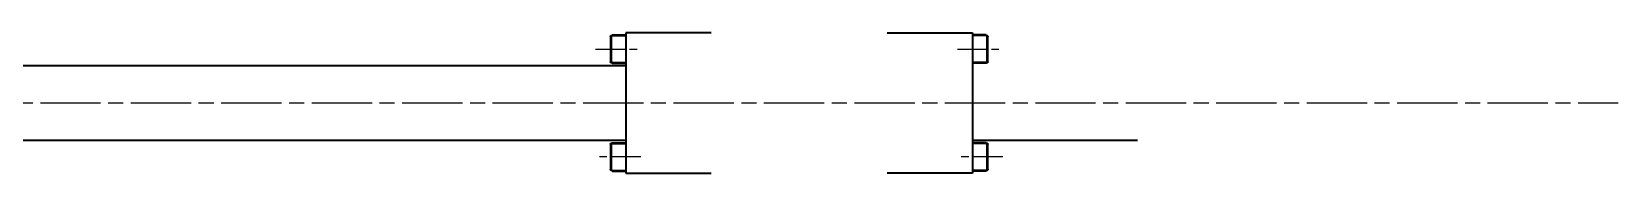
# Model space of a CAD drawing. Header units: millimetres. Extents: x -3183 to 3067, y 1033 to 2218.
# Drawn here: x 1797.4 to 2113.1, y 1137.7 to 1165.7 of the extents above; entities that cross this region are included whole.
import ezdxf

# ---------------------------------------------------------------- set-up
doc = ezdxf.new("R2010")
doc.units = ezdxf.units.MM
doc.linetypes.add('AM_ISO08W050', pattern=[18, 12, -1.5, 3, -1.5])
doc.linetypes.add('AM_ISO08W050x2', pattern=[9, 6, -0.75, 1.5, -0.75])
for name, color, linetype, lineweight in [('AM_0N', 7, 'Continuous', 50), ('AM_7', 4, 'AM_ISO08W050', 25), ('Kontury', 7, 'Continuous', 35)]:
    doc.layers.add(name, color=color, linetype=linetype, lineweight=lineweight)

msp = doc.modelspace()

# ---------------------------------------------------------------- linework, layer by layer
at = {"layer": 'AM_0N'}
for p, q in [((1912.87117, 1165.19035), (1915.57117, 1165.19035)), ((1987.27117, 1165.19035), (1984.57117, 1165.19035)), ((1912.57117, 1164.89035), (1912.57117, 1159.99035)), ((1987.57117, 1159.99035), (1987.57117, 1164.89035)), ((1912.87117, 1159.69035), (1915.57117, 1159.69035)), ((1987.27117, 1159.69035), (1984.57117, 1159.69035)), ((1912.57117, 1143.39035), (1912.57117, 1138.49035)), ((1912.87117, 1143.69035), (1915.57117, 1143.69035)), ((1987.27117, 1143.69035), (1984.57117, 1143.69035)), ((1987.57117, 1138.49035), (1987.57117, 1143.39035)), ((1912.87117, 1138.19035), (1915.57117, 1138.19035)), ((1987.27117, 1138.19035), (1984.57117, 1138.19035))]:
    msp.add_line(p, q, dxfattribs=at)
at = {"layer": 'AM_0N', "extrusion": (0, 0, -1)}
for centre, start, end in [((-1912.87117, 1164.89035), 0, 90), ((-1987.27117, 1164.89035), 90, 180), ((-1912.87117, 1159.99035), 270, 0), ((-1987.27117, 1159.99035), 180, 270), ((-1912.87117, 1143.39035), 0, 90), ((-1987.27117, 1143.39035), 90, 180), ((-1912.87117, 1138.49035), 270, 0), ((-1987.27117, 1138.49035), 180, 270)]:
    msp.add_arc(centre, 0.3, start, end, dxfattribs=at)
at = {"layer": 'AM_7', "linetype": 'AM_ISO08W050x2'}
for p, q in [((1909.57117, 1162.44035), (1918.57117, 1162.44035)), ((1981.57117, 1162.44035), (1990.57117, 1162.44035)), ((1918.57117, 1140.94035), (1909.57117, 1140.94035)), ((1990.57117, 1140.94035), (1981.57117, 1140.94035))]:
    msp.add_line(p, q, dxfattribs=at)
at = {"layer": 'AM_7'}
msp.add_line((1547.07117, 1151.69035), (2113.07117, 1151.69035), dxfattribs=at)
at = {"layer": 'Kontury'}
for p, q in [((1932.57117, 1165.69035), (1915.57117, 1165.69035)), ((1915.57117, 1165.69035), (1915.57117, 1137.69035)), ((1967.57117, 1165.69035), (1984.57117, 1165.69035)), ((1984.57117, 1165.69035), (1984.57117, 1137.69035)), ((1642.77117, 1159.19035), (1915.57117, 1159.19035)), ((1915.57117, 1144.19035), (1642.77117, 1144.19035)), ((2017.37117, 1144.19035), (1984.57117, 1144.19035)), ((1915.57117, 1137.69035), (1932.57117, 1137.69035)), ((1984.57117, 1137.69035), (1967.57117, 1137.69035))]:
    msp.add_line(p, q, dxfattribs=at)

doc.saveas('drawing.dxf')
